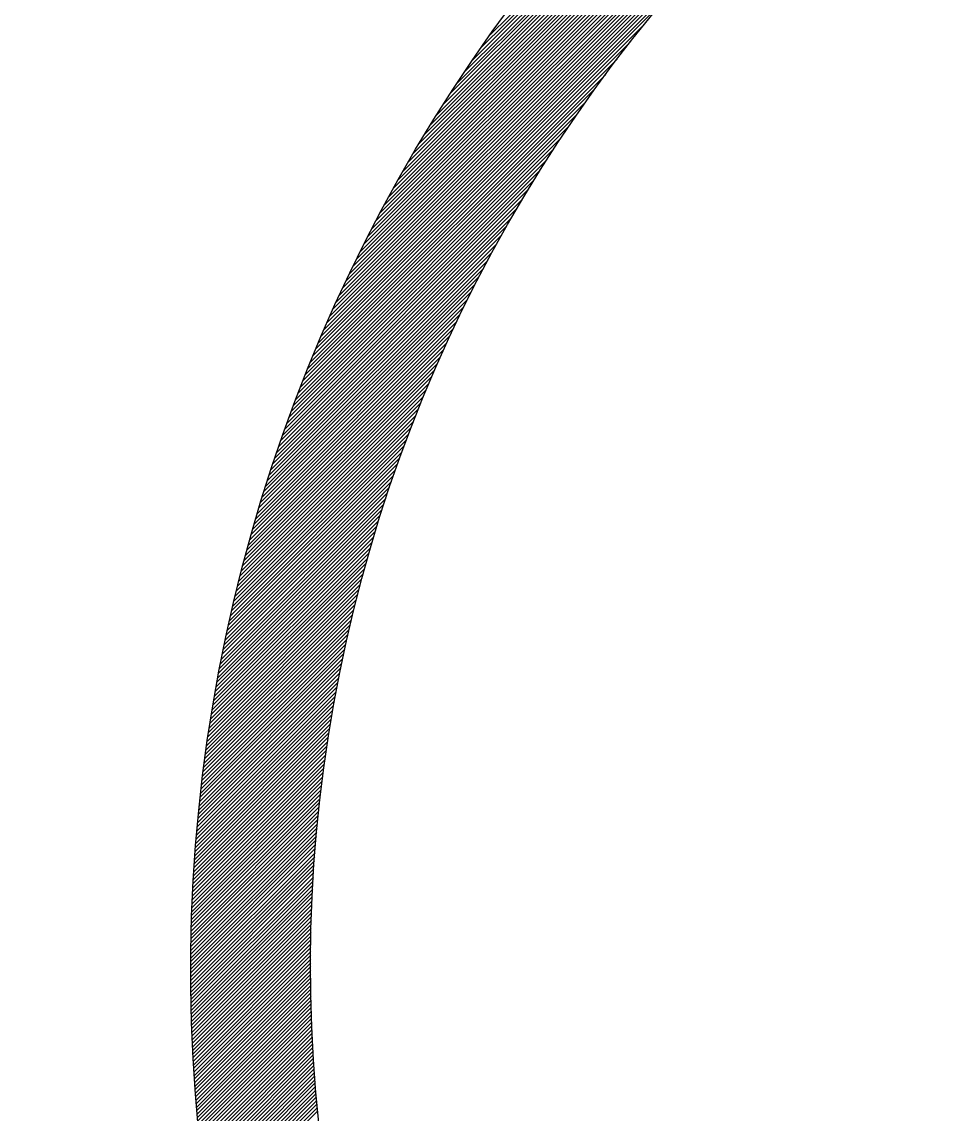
# Model space of a CAD drawing. Header units: inches. Extents: x -49881 to 95347, y -45374 to 27845.
# Drawn here: x 35354.1 to 35554, y -39672.1 to -39431.9 of the extents above; entities that cross this region are included whole.
import ezdxf

# ---------------------------------------------------------------- set-up
doc = ezdxf.new("R2010")
doc.units = ezdxf.units.IN
doc.header["$MEASUREMENT"] = 0
doc.layers.add('ONDOCS', color=7, linetype='Continuous', lineweight=0)

# ---------------------------------------------------------------- blocks, each defined once
blk = doc.blocks.new('240 BORDER A2')
at = {"layer": 'ONDOCS', "color": 7, "linetype": 'Continuous', "lineweight": -3, "ltscale": 100}
for p, q in [((574.3811, 56.5005), (577.5588, 59.6782)), ((574.3918, 56.5254), (577.534, 59.6675)), ((574.4027, 56.5504), (577.5089, 59.6566)), ((574.4138, 56.5757), (577.4836, 59.6455)), ((574.4252, 56.6013), (577.4581, 59.6341)), ((574.4369, 56.6271), (577.4322, 59.6224)), ((574.4488, 56.6531), (577.4062, 59.6105)), ((574.4611, 56.6795), (577.3798, 59.5982)), ((574.4736, 56.7062), (577.3531, 59.5857)), ((574.4864, 56.7331), (577.3262, 59.5729)), ((574.4995, 56.7604), (577.2989, 59.5598)), ((574.513, 56.788), (577.2713, 59.5463)), ((574.5268, 56.816), (577.2433, 59.5325)), ((574.541, 56.8443), (577.215, 59.5183)), ((574.5556, 56.873), (577.1863, 59.5037)), ((574.5705, 56.9021), (577.1572, 59.4888)), ((574.5859, 56.9316), (577.1277, 59.4734)), ((574.6017, 56.9616), (577.0977, 59.4576)), ((574.618, 56.992), (577.0673, 59.4413)), ((574.6348, 57.023), (577.0363, 59.4245)), ((574.6522, 57.0544), (577.0049, 59.4071)), ((574.67, 57.0865), (576.9728, 59.3893)), ((574.6885, 57.1191), (576.9402, 59.3708)), ((574.7076, 57.1523), (576.907, 59.3517)), ((574.7274, 57.1863), (576.873, 59.3319)), ((574.748, 57.221), (576.8383, 59.3113)), ((574.7693, 57.2565), (576.8029, 59.29)), ((574.7915, 57.2928), (576.7665, 59.2678)), ((574.8147, 57.3301), (576.7292, 59.2446)), ((574.8389, 57.3684), (576.6909, 59.2204)), ((574.8642, 57.4079), (576.6514, 59.1951)), ((574.8908, 57.4487), (576.6106, 59.1685)), ((574.9189, 57.4909), (576.5684, 59.1404)), ((574.9486, 57.5347), (576.5246, 59.1107)), ((574.9801, 57.5804), (576.4789, 59.0792)), ((575.0139, 57.6283), (576.431, 59.0454)), ((574.3706, 56.4759), (575.7533, 57.8586)), ((574.3604, 56.4516), (575.6623, 57.7534)), ((574.3504, 56.4274), (575.5942, 57.6713)), ((574.3406, 56.4035), (575.5381, 57.601)), ((574.331, 56.3797), (575.4896, 57.5384)), ((574.3216, 56.3562), (575.4466, 57.4811)), ((574.3123, 56.3328), (575.4076, 57.428)), ((574.3033, 56.3096), (575.3718, 57.3781)), ((574.2944, 56.2866), (575.3388, 57.3309)), ((574.2857, 56.2638), (575.3079, 57.286)), ((574.2772, 56.2411), (575.279, 57.2429)), ((574.2688, 56.2186), (575.2517, 57.2014)), ((574.2606, 56.1962), (575.2259, 57.1615)), ((574.2447, 56.152), (575.1779, 57.0852)), ((574.2526, 56.1741), (575.2013, 57.1228)), ((574.237, 56.1301), (575.1556, 57.0487)), ((574.2294, 56.1084), (575.1342, 57.0132)), ((574.2219, 56.0868), (575.1136, 56.9785)), ((574.2146, 56.0653), (575.0939, 56.9446)), ((574.2074, 56.044), (575.0749, 56.9115)), ((574.1934, 56.0017), (575.0388, 56.8472)), ((574.2003, 56.0228), (575.0565, 56.879)), ((574.1866, 55.9808), (575.0217, 56.8159)), ((574.18, 55.96), (575.0052, 56.7852)), ((574.167, 55.9187), (574.9736, 56.7253)), ((574.1734, 55.9393), (574.9891, 56.755)), ((574.1607, 55.8983), (574.9585, 56.6961)), ((574.1484, 55.8577), (574.9296, 56.639)), ((574.1544, 55.8779), (574.9439, 56.6673)), ((574.1424, 55.8376), (574.9158, 56.611)), ((574.1307, 55.7976), (574.8892, 56.5561)), ((574.1365, 55.8175), (574.9023, 56.5834)), ((574.1251, 55.7778), (574.8765, 56.5292)), ((574.114, 55.7385), (574.8519, 56.4764)), ((574.1195, 55.7581), (574.864, 56.5027)), ((574.1087, 55.719), (574.8401, 56.4504)), ((574.0982, 55.6803), (574.8173, 56.3993)), ((574.1034, 55.6996), (574.8286, 56.4247)), ((574.0931, 55.661), (574.8063, 56.3742)), ((574.0832, 55.6229), (574.7851, 56.3247)), ((574.0881, 55.6419), (574.7956, 56.3493)), ((574.0737, 55.585), (574.7648, 56.2761)), ((574.0784, 55.6039), (574.7748, 56.3003)), ((574.0645, 55.5475), (574.7454, 56.2285)), ((574.0691, 55.5662), (574.755, 56.2522)), ((574.06, 55.5289), (574.7361, 56.205)), ((574.0513, 55.4919), (574.7179, 56.1585)), ((574.0556, 55.5104), (574.7269, 56.1816)), ((574.0429, 55.4553), (574.7005, 56.1129)), ((574.0471, 55.4736), (574.7091, 56.1356)), ((574.0348, 55.4189), (574.6838, 56.0679)), ((574.0388, 55.437), (574.6921, 56.0903)), ((574.0271, 55.3828), (574.6678, 56.0236)), ((574.0309, 55.4008), (574.6758, 56.0457)), ((574.0233, 55.3649), (574.6601, 56.0017)), ((574.0159, 55.3293), (574.6451, 55.9584)), ((574.0196, 55.3471), (574.6525, 55.98)), ((574.0089, 55.2939), (574.6306, 55.9157)), ((574.0124, 55.3116), (574.6378, 55.937)), ((574.0021, 55.2588), (574.6167, 55.8735)), ((574.0054, 55.2763), (574.6236, 55.8945)), ((573.9955, 55.224), (574.6034, 55.8319)), ((573.9987, 55.2414), (574.61, 55.8526)), ((573.9892, 55.1894), (574.5906, 55.7908)), ((573.9923, 55.2067), (574.5969, 55.8113)), ((573.9832, 55.1551), (574.5782, 55.7501)), ((573.9862, 55.1722), (574.5843, 55.7704)), ((573.9774, 55.1211), (574.5664, 55.71)), ((573.9803, 55.1381), (574.5722, 55.73)), ((573.9719, 55.0872), (574.555, 55.6703)), ((573.9746, 55.1041), (574.5606, 55.6901)), ((573.9666, 55.0536), (574.544, 55.6311)), ((573.9692, 55.0704), (574.5494, 55.6506)), ((573.9615, 55.0203), (574.5334, 55.5922)), ((573.964, 55.0369), (574.5387, 55.6116)), ((573.9543, 54.9706), (574.5184, 55.5347)), ((573.9566, 54.9871), (574.5233, 55.5538)), ((573.959, 55.0037), (574.5283, 55.573)), ((573.9497, 54.9378), (574.5088, 55.4969)), ((573.952, 54.9542), (574.5135, 55.5158)), ((573.9454, 54.9052), (574.4996, 55.4594)), ((573.9475, 54.9215), (574.5042, 55.4781)), ((573.9413, 54.8728), (574.4908, 55.4223)), ((573.9433, 54.889), (574.4952, 55.4408)), ((573.9374, 54.8406), (574.4823, 55.3855)), ((573.9393, 54.8566), (574.4865, 55.4039)), ((573.9318, 54.7926), (574.4702, 55.331)), ((573.9336, 54.8086), (574.4741, 55.3491)), ((573.9355, 54.8245), (574.4782, 55.3672)), ((573.9284, 54.7609), (574.4625, 55.295)), ((573.9301, 54.7768), (574.4663, 55.3129)), ((573.9252, 54.7294), (574.4551, 55.2594)), ((573.9268, 54.7451), (574.4588, 55.2771)), ((573.9206, 54.6824), (574.4446, 55.2064)), ((573.9221, 54.6981), (574.4481, 55.224)), ((573.9236, 54.7137), (574.4516, 55.2416)), ((573.9179, 54.6514), (574.438, 55.1715)), ((573.9192, 54.6669), (574.4413, 55.189)), ((573.9152, 54.6205), (574.4317, 55.1369)), ((573.9165, 54.6359), (574.4348, 55.1542)), ((573.9117, 54.5745), (574.4226, 55.0855)), ((573.9128, 54.5898), (574.4256, 55.1025)), ((573.914, 54.6051), (574.4286, 55.1197)), ((573.9095, 54.544), (574.417, 55.0515)), ((573.9105, 54.5592), (574.4198, 55.0684)), ((573.9074, 54.5137), (574.4115, 55.0178)), ((573.9084, 54.5288), (574.4142, 55.0346)), ((573.9047, 54.4685), (574.4039, 54.9677)), ((573.9056, 54.4835), (574.4064, 54.9843)), ((573.9065, 54.4986), (574.4089, 55.001)), ((573.9031, 54.4386), (574.399, 54.9346)), ((573.9039, 54.4536), (574.4014, 54.9511)), ((573.901, 54.3941), (574.3922, 54.8853)), ((573.9016, 54.4089), (574.3945, 54.9017)), ((573.9024, 54.4237), (574.3967, 54.9181)), ((573.8997, 54.3646), (574.388, 54.8528)), ((573.9003, 54.3793), (574.3901, 54.8691)), ((573.8982, 54.3206), (574.382, 54.8044)), ((573.8987, 54.3352), (574.384, 54.8205)), ((573.8992, 54.3499), (574.386, 54.8366)), ((573.8969, 54.2769), (574.3766, 54.7565)), ((573.8973, 54.2914), (574.3783, 54.7725)), ((573.8977, 54.306), (574.3802, 54.7884)), ((573.8963, 54.248), (574.3732, 54.7249)), ((573.8966, 54.2624), (574.3749, 54.7407)), ((573.8956, 54.2048), (574.3685, 54.6777)), ((573.8958, 54.2192), (574.37, 54.6934)), ((573.896, 54.2335), (574.3716, 54.7091)), ((573.8953, 54.1762), (574.3656, 54.6466)), ((573.8954, 54.1905), (574.367, 54.6621)), ((573.8951, 54.1478), (574.3629, 54.6156)), ((573.8951, 54.1336), (574.3616, 54.6001)), ((573.8952, 54.162), (574.3642, 54.631)), ((573.8951, 54.1195), (574.3604, 54.5848)), ((573.8951, 54.1054), (574.3592, 54.5694)), ((573.8952, 54.0913), (574.358, 54.5542)), ((573.8953, 54.0773), (574.3569, 54.5389)), ((573.8954, 54.0632), (574.3559, 54.5237)), ((573.8956, 54.0493), (574.3549, 54.5086)), ((573.8958, 54.0353), (574.3539, 54.4935)), ((573.896, 54.0214), (574.353, 54.4784)), ((573.8963, 54.0075), (574.3521, 54.4634)), ((573.8966, 53.9937), (574.3513, 54.4484)), ((573.8969, 53.9799), (574.3505, 54.4335)), ((573.8972, 53.9661), (574.3498, 54.4186)), ((573.8976, 53.9523), (574.3491, 54.4038)), ((573.898, 53.9386), (574.3484, 54.3889)), ((573.8985, 53.9249), (574.3478, 54.3742)), ((573.899, 53.9112), (574.3472, 54.3595)), ((573.8995, 53.8976), (574.3466, 54.3448)), ((573.9, 53.884), (574.3461, 54.3301)), ((573.9006, 53.8704), (574.3457, 54.3155)), ((573.9011, 53.8568), (574.3452, 54.3009)), ((573.9018, 53.8433), (574.3449, 54.2864)), ((573.9024, 53.8298), (574.3445, 54.2719)), ((573.9031, 53.8164), (574.3442, 54.2575)), ((573.9038, 53.8029), (574.3439, 54.2431)), ((573.9045, 53.7895), (574.3437, 54.2287)), ((573.9053, 53.7762), (574.3435, 54.2144)), ((573.9061, 53.7628), (574.3434, 54.2001)), ((573.9069, 53.7495), (574.3432, 54.1858)), ((573.9078, 53.7362), (574.3431, 54.1716)), ((573.9086, 53.7229), (574.3431, 54.1574)), ((573.9095, 53.7097), (574.3431, 54.1432)), ((573.9105, 53.6965), (574.3431, 54.1291)), ((573.9114, 53.6833), (574.3432, 54.115)), ((573.9124, 53.6701), (574.3433, 54.101)), ((573.9134, 53.657), (574.3434, 54.087)), ((573.9145, 53.6439), (574.3436, 54.073)), ((573.9155, 53.6308), (574.3438, 54.059)), ((573.9166, 53.6178), (574.344, 54.0451)), ((573.9177, 53.6047), (574.3443, 54.0312)), ((573.9189, 53.5917), (574.3446, 54.0174)), ((573.9201, 53.5788), (574.3449, 54.0036)), ((573.9213, 53.5658), (574.3452, 53.9898)), ((573.9225, 53.5529), (574.3456, 53.9761)), ((573.9237, 53.54), (574.3461, 53.9624)), ((573.925, 53.5271), (574.3465, 53.9487)), ((573.9263, 53.5143), (574.347, 53.935)), ((573.9276, 53.5015), (574.3476, 53.9214)), ((573.929, 53.4887), (574.3481, 53.9079)), ((573.9303, 53.4759), (574.3487, 53.8943)), ((573.9317, 53.4632), (574.3493, 53.8808)), ((573.9332, 53.4504), (574.35, 53.8673)), ((573.9346, 53.4378), (574.3507, 53.8538)), ((573.9361, 53.4251), (574.3514, 53.8404)), ((573.9376, 53.4124), (574.3522, 53.827)), ((573.9391, 53.3998), (574.3529, 53.8137)), ((573.9406, 53.3872), (574.3537, 53.8003)), ((573.9422, 53.3746), (574.3546, 53.787)), ((573.9438, 53.3621), (574.3554, 53.7737)), ((573.9454, 53.3496), (574.3563, 53.7605)), ((573.947, 53.3371), (574.3573, 53.7473)), ((573.9487, 53.3246), (574.3582, 53.7341)), ((573.9504, 53.3121), (574.3592, 53.7209)), ((573.9521, 53.2997), (574.3602, 53.7078)), ((573.9538, 53.2873), (574.3613, 53.6947)), ((573.9556, 53.2749), (574.3623, 53.6816)), ((573.9574, 53.2625), (574.3634, 53.6686)), ((573.9592, 53.2502), (574.3646, 53.6556)), ((573.961, 53.2379), (574.3657, 53.6426)), ((573.9628, 53.2256), (574.3669, 53.6296)), ((573.9647, 53.2133), (574.3681, 53.6167)), ((573.9666, 53.201), (574.3694, 53.6038))]:
    blk.add_line(p, q, dxfattribs=at)
at = {"layer": 'ONDOCS', "color": 7, "linetype": 'Continuous', "lineweight": -3, "ltscale": 100, "extrusion": (0, 0, -1)}
for centre, radius, start, end in [((-579.9319, 54.1274), 6.0368, 341.37984, 224.49645), ((-579.9368, 54.1454), 5.5937, 344.8891, 224.527)]:
    blk.add_arc(centre, radius, start, end, dxfattribs=at)

msp = doc.modelspace()

# ---------------------------------------------------------------- block references
at = {"xscale": 58.778876177409, "yscale": 58.778876177409, "zscale": 58.778876177409}
msp.add_blockref('240 BORDER A2', (1658.37, -42822.15), dxfattribs=at)

doc.saveas('drawing.dxf')
